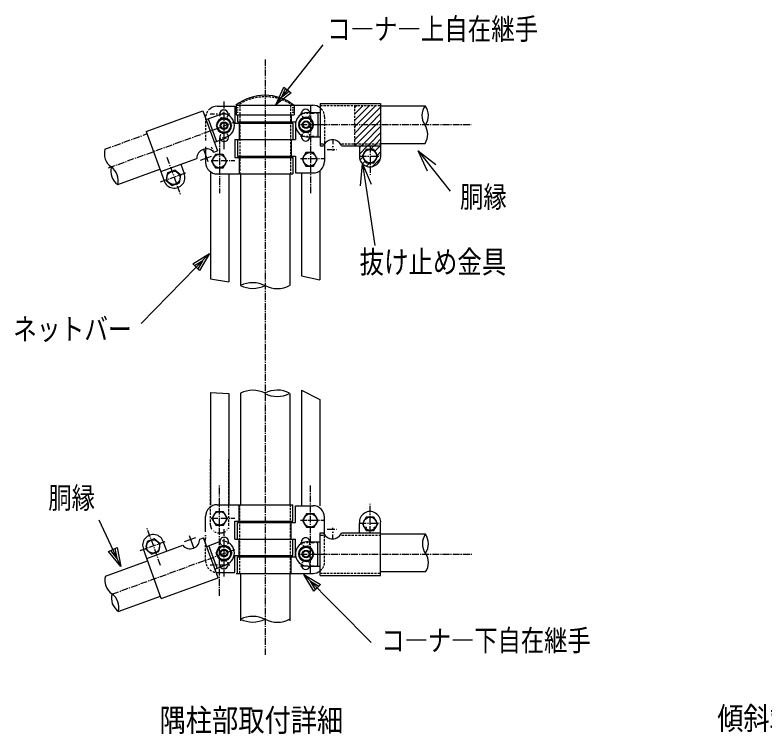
# Model space of a CAD drawing. Units: millimetres, scale not verified. Extents: x -4425 to 4425, y -3150 to 3150.
# Drawn here: x 983 to 2645, y -1357 to 236 of the extents above; entities that cross this region are included whole.
import ezdxf
from ezdxf.enums import TextEntityAlignment as Align

# ---------------------------------------------------------------- set-up
doc = ezdxf.new("R2010")
doc.units = ezdxf.units.MM
doc.header["$LTSCALE"] = 20
for name, pattern in [('USER1', [1.125, 0.75, -0.125, 0.125, -0.125]), ('USER2', [0.375, 0.25, -0.125]), ('USER3', [1.01, 0.5, -0.25, 0.01, -0.25]), ('USER4', [1.27, 0.5, -0.25, 0.01, -0.25, 0.01, -0.25]), ('USER5', [0.26, 0.01, -0.25])]:
    doc.linetypes.add(name, pattern=pattern)
for name, color, linetype, lineweight in [('0-2_2', 7, 'Continuous', 25), ('0-3_1', 7, 'Continuous', 25), ('0-4_0', 7, 'Continuous', 25)]:
    doc.layers.add(name, color=color, linetype=linetype, lineweight=lineweight)
doc.styles.add('ＭＳ ゴシック', font='')
doc.styles.get('ＭＳ ゴシック').set_extended_font_data('MS Gothic')

# ---------------------------------------------------------------- blocks, each defined once
blk = doc.blocks.new('C60')
at = {"layer": '0-3_1', "color": 4}
blk.add_line((115639.3, 39226), (114672.9, 41278.4), dxfattribs=at)
blk.add_lwpolyline([(115471.4, 40075.4), (115639.3, 39226), (115091.4, 39896.5)], close=True, dxfattribs=at)
blk.add_lwpolyline([(115376.4, 40030.7), (115460.3, 39605.9), (115186.4, 39941.2)], dxfattribs=at)
blk = doc.blocks.new('C61')
at = {"layer": '0-3_1', "color": 4}
blk.add_line((119560.5, 53094.6), (116540.5, 49993.9), dxfattribs=at)
blk.add_lwpolyline([(118824, 52639.4), (119560.5, 53094.6), (119124.9, 52346.4)], close=True, dxfattribs=at)
blk.add_lwpolyline([(118899.2, 52566.2), (119267.5, 52793.8), (119049.7, 52419.6)], dxfattribs=at)
blk = doc.blocks.new('C62')
at = {"layer": '0-3_1', "color": 4}
blk.add_line((123744.2, 38877.2), (126733.6, 35861.3), dxfattribs=at)
blk.add_lwpolyline([(124186.4, 38132.7), (123744.2, 38877.2), (124484.7, 38428.4)], close=True, dxfattribs=at)
blk.add_lwpolyline([(124260.9, 38206.7), (124039.8, 38578.9), (124410.1, 38354.5)], dxfattribs=at)
blk = doc.blocks.new('C63')
at = {"layer": '0-3_1', "color": 4}
blk.add_line((122499.1, 59687.7), (124602.2, 62344.9), dxfattribs=at)
blk.add_lwpolyline([(123185.1, 60216.1), (122499.1, 59687.7), (122855.8, 60476.7)], close=True, dxfattribs=at)
blk.add_lwpolyline([(123102.7, 60281.2), (122759.8, 60017.1), (122938.1, 60411.6)], dxfattribs=at)
blk = doc.blocks.new('C64')
at = {"layer": '0-3_1', "color": 4}
blk.add_line((128813.4, 57642.3), (130236.4, 55863.6), dxfattribs=at)
blk.add_lwpolyline([(129225.7, 56742.7), (128813.4, 57642.3), (129600.5, 57042.6)], dxfattribs=at)

msp = doc.modelspace()

# ---------------------------------------------------------------- linework, layer by layer
at = {"layer": '0-2_2'}
for points in [[(1463.03, -8.78), (1454.46, 6.07), (1437.32, 6.07), (1428.74, -8.78), (1437.32, -23.63), (1454.46, -23.63)], [(1645.17, -6.85), (1636.6, 7.99), (1619.46, 7.99), (1610.89, -6.85), (1619.46, -21.7), (1636.6, -21.7)], [(1463.03, -955.91), (1454.46, -970.76), (1437.32, -970.76), (1428.74, -955.91), (1437.32, -941.07), (1454.46, -941.07)], [(1645.17, -957.84), (1636.6, -972.69), (1619.46, -972.69), (1610.89, -957.84), (1619.46, -942.99), (1636.6, -942.99)]]:
    msp.add_lwpolyline(points, close=True, dxfattribs=at)
at = {"layer": '0-2_2', "color": 2}
for points in [[(1786.62, -76.53), (1778.04, -61.68), (1760.9, -61.68), (1752.33, -76.53), (1760.9, -91.37), (1778.04, -91.37)], [(1452.6, -87.4), (1444.03, -72.55), (1426.88, -72.55), (1418.31, -87.4), (1426.88, -102.24), (1444.03, -102.24)], [(1653.24, -83.45), (1644.66, -68.6), (1627.52, -68.6), (1618.95, -83.45), (1627.52, -98.29), (1644.66, -98.29)], [(1350.09, -118.57), (1336.95, -107.55), (1320.85, -113.42), (1317.87, -130.3), (1331, -141.32), (1347.11, -135.45)], [(1453.66, -879.03), (1445.09, -864.18), (1427.95, -864.18), (1419.38, -879.03), (1427.95, -893.87), (1445.09, -893.87)], [(1654.55, -883.56), (1645.98, -868.72), (1628.83, -868.72), (1620.26, -883.56), (1628.83, -898.41), (1645.98, -898.41)], [(1786.98, -890.99), (1778.41, -876.14), (1761.27, -876.14), (1752.69, -890.99), (1761.27, -905.83), (1778.41, -905.83)], [(1304.72, -935.31), (1291.59, -924.29), (1275.48, -930.15), (1272.51, -947.03), (1285.64, -958.05), (1301.75, -952.19)]]:
    msp.add_lwpolyline(points, close=True, dxfattribs=at)
at = {"layer": '0-2_2'}
for centre, radius in [((1445.89, -8.78), 14.85), ((1628.03, -6.85), 14.85), ((1628.03, -6.85), 6.86), ((1445.89, -8.78), 6.86), ((1445.89, -955.91), 14.85), ((1628.03, -957.84), 14.85), ((1445.89, -955.91), 6.86), ((1628.03, -957.84), 6.86)]:
    msp.add_circle(centre, radius, dxfattribs=at)
at = {"layer": '0-2_2', "color": 4}
for centre in [(1628.03, -6.85), (1445.89, -8.78), (1445.89, -955.91), (1628.03, -957.84)]:
    msp.add_circle(centre, 8.57, dxfattribs=at)
at = {"layer": '0-2_2', "color": 2}
for centre in [(1769.47, -76.53), (1435.46, -87.4), (1636.09, -83.45), (1333.98, -124.43), (1436.52, -879.03), (1637.4, -883.56), (1769.84, -890.99), (1288.62, -941.17)]:
    msp.add_circle(centre, 14.85, dxfattribs=at)
at = {"layer": '0-3_1', "color": 2, "linetype": 'USER1'}
for p, q in [((1537.2, 137.97), (1537.2, -1181.39)), ((1445.77, 44.36), (1445.77, -62.78)), ((1637.82, 36.25), (1637.82, -158.73)), ((1190.19, -102.51), (1466.09, -2.09)), ((1615.43, -6.58), (1993.91, -6.58)), ((1436.39, -35.51), (1436.39, -158.73)), ((1769.61, -53.71), (1769.61, -118.05)), ((1319.43, -78.91), (1349.16, -160.61)), ((1615.34, -81.61), (1668.89, -81.61)), ((1746.88, -76.53), (1794.03, -76.53)), ((1417.23, -85.87), (1469.7, -85.87)), ((1305.6, -133.48), (1361.57, -113.11)), ((1436.39, -1050.78), (1436.39, -805.96)), ((1637.82, -1000.94), (1637.82, -805.96)), ((1769.61, -910.94), (1769.61, -846.6)), ((1417.23, -878.83), (1469.7, -878.83)), ((1615.34, -883.08), (1668.89, -883.08)), ((1746.22, -889.51), (1793.18, -889.51)), ((1305.61, -983.24), (1275.88, -901.54)), ((1445.77, -902.85), (1445.77, -1009.99)), ((1259.95, -950.32), (1315.92, -929.95)), ((1198.47, -1046.72), (1470.02, -947.88)), ((1615.43, -958.11), (1996, -958.11))]:
    msp.add_line(p, q, dxfattribs=at)
at = {"layer": '0-3_1'}
for p, q in [((1431.13, 34.13), (1469.7, 34.13)), ((1469.7, 34.13), (1469.7, -3.37)), ((1472.7, 36.28), (1643.27, 36.28)), ((1472.7, 36.28), (1472.7, 14.85)), ((1601.7, 36.28), (1601.7, 14.85)), ((1659.25, 40.53), (1659.25, -53.75)), ((1659.25, 40.53), (1793.18, 40.53)), ((1793.18, 40.53), (1793.18, -75.18)), ((1793.18, 35.21), (1891.97, 35.21)), ((1273.62, -21.98), (1399.47, 23.83)), ((1399.47, 23.83), (1431.72, -64.77)), ((1406.44, 4.7), (1445.53, 18.93)), ((1632.47, 20.18), (1659.25, 20.18)), ((1654.32, 20.18), (1654.32, -33.4)), ((1411.07, 6.39), (1429.39, -43.95)), ((1472.7, 14.85), (1601.7, 14.85)), ((1476.04, 14.82), (1476.04, -0.18)), ((1595.06, 14.85), (1595.06, -0.15)), ((1469.7, -3.37), (1598.27, -3.37)), ((1476.13, -0.15), (1604.7, -0.15)), ((1479.34, -3.37), (1479.34, -39.8)), ((1482.77, -0.15), (1482.77, -3.37)), ((1591.63, -0.15), (1591.63, -3.37)), ((1598.27, -3.37), (1598.27, -39.79)), ((1604.7, -0.15), (1604.7, -39.79)), ((1273.55, -22.04), (1313.12, -130.77)), ((1424.76, -45.64), (1451.75, -35.82)), ((1469.7, -39.8), (1604.7, -39.79)), ((1469.7, -39.8), (1598.27, -39.8)), ((1469.7, -39.8), (1469.7, -79.44)), ((1476.13, -39.8), (1476.13, -76.22)), ((1595.06, -39.79), (1595.06, -76.22)), ((1632.47, -33.4), (1659.25, -33.4)), ((1668.89, -49.26), (1668.89, -88.04)), ((1793.18, -48.37), (1891.58, -48.37)), ((1400.77, -61.17), (1410.52, -87.96)), ((1405.32, -55.9), (1405.32, -90.18)), ((1423.33, -67.82), (1431.72, -64.77)), ((1659.25, -53.75), (1666.49, -53.75)), ((1706.42, -53.75), (1793.18, -53.75)), ((1746.04, -53.75), (1746.04, -75.18)), ((1305.87, -110.58), (1385.56, -81.57)), ((1393.7, -85.45), (1418.7, -76.35)), ((1469.7, -79.44), (1598.27, -79.44)), ((1476.13, -76.22), (1604.7, -76.22)), ((1479.34, -79.44), (1479.34, -115.87)), ((1482.77, -76.22), (1482.77, -79.44)), ((1591.63, -76.22), (1591.63, -79.44)), ((1598.27, -79.44), (1598.27, -115.87)), ((1604.7, -76.22), (1604.7, -113.72)), ((1350.17, -94.45), (1357.5, -114.59)), ((1210.62, -139.55), (1303.95, -105.57)), ((1416.25, -111.22), (1416.25, -348.44)), ((1431.13, -115.87), (1598.27, -115.87)), ((1456.96, -115.87), (1456.96, -355.01)), ((1482.77, -115.87), (1482.77, -363.3)), ((1591.63, -115.87), (1591.63, -363.01)), ((1604.7, -113.72), (1643.27, -113.72)), ((1617.47, -113.72), (1617.47, -341.48)), ((1658.18, -108.93), (1658.18, -350.21)), ((1416.25, -348.44), (1456.96, -355.01)), ((1617.47, -341.48), (1658.18, -350.21)), ((1617.47, -595.08), (1617.47, -850.97)), ((1617.47, -595.08), (1658.18, -615.44)), ((1416.25, -599.76), (1416.25, -848.83)), ((1416.25, -599.76), (1456.96, -602.47)), ((1456.96, -602.47), (1456.96, -848.83)), ((1482.77, -601.39), (1482.77, -848.83)), ((1591.63, -602.49), (1591.63, -848.83)), ((1658.18, -615.44), (1658.18, -850.97)), ((1431.13, -848.83), (1598.27, -848.83)), ((1479.34, -885.26), (1479.34, -848.83)), ((1598.27, -885.26), (1598.27, -848.83)), ((1604.7, -850.97), (1643.27, -850.97)), ((1604.7, -888.47), (1604.7, -850.97)), ((1405.32, -908.8), (1405.32, -874.51)), ((1668.89, -915.43), (1668.89, -876.65)), ((1469.7, -924.9), (1469.7, -885.26)), ((1469.7, -885.26), (1598.27, -885.26)), ((1476.13, -924.9), (1476.13, -888.47)), ((1476.13, -888.47), (1604.7, -888.47)), ((1482.77, -885.26), (1482.77, -888.47)), ((1591.63, -885.26), (1591.63, -888.47)), ((1595.06, -924.9), (1595.06, -888.47)), ((1746.04, -910.94), (1746.04, -889.51)), ((1793.18, -1005.23), (1793.18, -889.51)), ((1433.39, -910.94), (1439.82, -910.94)), ((1659.25, -1005.23), (1659.25, -910.94)), ((1659.25, -910.94), (1666.49, -910.94)), ((1706.42, -910.94), (1793.18, -910.94)), ((1392.34, -924.94), (1400.72, -921.89)), ((1432.97, -1010.49), (1400.72, -921.89)), ((1469.7, -924.9), (1598.27, -924.9)), ((1469.7, -924.9), (1604.7, -924.9)), ((1479.34, -961.33), (1479.34, -924.9)), ((1598.27, -961.33), (1598.27, -924.9)), ((1604.7, -964.54), (1604.7, -924.9)), ((1892.43, -914.19), (1793.15, -914.19)), ((1274.87, -967.69), (1354.56, -938.69)), ((1319.17, -951.57), (1311.84, -931.43)), ((1407.69, -941.02), (1434.67, -931.19)), ((1430.64, -989.67), (1412.32, -939.33)), ((1632.47, -931.3), (1659.25, -931.3)), ((1654.32, -984.87), (1654.32, -931.3)), ((1307.02, -1056.29), (1267.45, -947.56)), ((1469.7, -998.83), (1469.7, -961.33)), ((1469.7, -961.33), (1598.27, -961.33)), ((1482.77, -961.33), (1482.77, -964.54)), ((1591.63, -961.33), (1591.63, -964.54)), ((1183.32, -1006.72), (1276.62, -972.76)), ((1476.04, -979.51), (1476.04, -964.51)), ((1476.13, -964.54), (1604.7, -964.54)), ((1476.13, -1000.97), (1476.13, -979.54)), ((1595.06, -1000.97), (1595.06, -964.54)), ((1426.01, -991.36), (1451.18, -982.2)), ((1632.47, -984.87), (1659.25, -984.87)), ((1307.12, -1056.29), (1432.97, -1010.49)), ((1431.13, -998.83), (1469.7, -998.83)), ((1472.7, -1000.97), (1643.27, -1000.97)), ((1482.77, -1000.97), (1482.77, -1105.97)), ((1591.63, -1000.97), (1591.63, -1105.97)), ((1659.25, -1005.23), (1793.18, -1005.23)), ((1892.47, -997.76), (1793.15, -997.76)), ((1211.87, -1085.27), (1305.2, -1051.3))]:
    msp.add_line(p, q, dxfattribs=at)
at = {"layer": '0-3_1', "color": 4, "linetype": 'USER5'}
for p, q in [((1476.13, 36.28), (1476.13, 14.85)), ((1598.27, 36.28), (1598.27, 14.85)), ((1405.32, -922.12), (1405.32, -908.8))]:
    msp.add_line(p, q, dxfattribs=at)
at = {"layer": '0-3_1', "color": 4, "linetype": 'USER2'}
for p, q in [((1481.06, 36.28), (1481.06, -5.51)), ((1593.34, 36.28), (1593.34, -5.51)), ((1659.25, 35.6), (1793.18, 35.6)), ((1735.18, 35.6), (1735.18, -53.75)), ((1405.32, 8.39), (1405.32, -42.57)), ((1668.89, 10.53), (1668.89, -49.26)), ((1481.06, -7.65), (1481.06, -71.94)), ((1593.34, -7.65), (1593.34, -71.94)), ((1706.42, -48.83), (1793.18, -48.83)), ((1417.83, -55.68), (1422.38, -68.2)), ((1481.06, -74.08), (1481.06, -115.87)), ((1593.34, -74.08), (1593.34, -115.87)), ((1416.25, -893.8), (1416.25, -747.46)), ((1456.96, -893.8), (1456.96, -748.04)), ((1481.06, -890.61), (1481.06, -848.83)), ((1593.34, -890.61), (1593.34, -848.83)), ((1481.06, -957.04), (1481.06, -892.76)), ((1593.34, -957.04), (1593.34, -892.76)), ((1405.32, -973.08), (1405.32, -922.12)), ((1668.89, -975.23), (1668.89, -915.43)), ((1706.42, -915.87), (1793.18, -915.87)), ((1481.06, -1000.97), (1481.06, -959.18)), ((1593.34, -1000.97), (1593.34, -959.18)), ((1659.25, -1000.3), (1793.18, -1000.3))]:
    msp.add_line(p, q, dxfattribs=at)
at = {"layer": '0-3_1', "color": 4, "linetype": 'USER3'}
for p, q in [((1415.18, 16.96), (1458.97, 16.96)), ((1615.34, 19.1), (1654.32, 19.1)), ((1615.34, -32.32), (1654.32, -32.32)), ((1659.25, -48.83), (1666.49, -48.83)), ((1687.11, -40.12), (1687.11, -64.47)), ((1674.95, -61.54), (1696.38, -61.54)), ((1674.95, -903.15), (1696.38, -903.15)), ((1687.11, -924.57), (1687.11, -900.23)), ((1659.25, -915.87), (1666.49, -915.87)), ((1615.34, -932.37), (1654.32, -932.37)), ((1615.34, -983.8), (1654.32, -983.8))]:
    msp.add_line(p, q, dxfattribs=at)
at = {"layer": '0-3_1', "linetype": 'USER1'}
msp.add_line((1182.07, -61), (1275.37, -27.04), dxfattribs=at)
at = {"layer": '0-3_1', "color": 4}
msp.add_line((1752.88, -93.25), (1780.47, -274.38), dxfattribs=at)
at = {"layer": '0-3_1', "color": 2}
for p, q in [((1358.3, -930.49), (1383.3, -921.39)), ((1379.32, -944.54), (1369.57, -917.75))]:
    msp.add_line(p, q, dxfattribs=at)
at = {"layer": '0-3_1', "color": 2, "linetype": 'USER3'}
msp.add_line((1415.18, -981.65), (1458.97, -981.65), dxfattribs=at)
at = {"layer": '0-3_1', "color": 4}
msp.add_lwpolyline([(1748.24, -142.51), (1752.88, -93.25), (1771.97, -138.89)], dxfattribs=at)
at = {"layer": '0-3_1'}
for centre, radius, start, end in [((1536.99, -46.2), 104.59, 51.82182, 128.01347), ((1431.04, 8.39), 25.71, 90.00029, 127.81393), ((1643.18, 10.53), 25.71, 51.3178, 90.00014), ((1921.47, 13.57), 36.84, 144.02304, 214.36556), ((1862.17, 13.57), 36.84, 325.63415, 35.97696), ((1445.9, 16.5), 9.64, 2.71939, 177.28215), ((1442.13, -8.81), 26.79, 70.08633, 90.35266), ((1631.27, -6.88), 26.79, 87.4372, 272.5628), ((1627.19, 17.78), 9.64, 7.87286, 172.12701), ((1445.89, -8.78), 16.61, 123.3755, 176.62463), ((1445.89, -8.78), 16.61, 63.37547, 116.62454), ((1442.22, -8.78), 26.79, 269.64734, 70.08634), ((1445.89, -8.78), 16.61, 3.37538, 56.6245), ((1628.03, -6.85), 16.61, 123.3755, 176.62463), ((1628.03, -6.85), 16.61, 63.37547, 116.62454), ((1628.03, -6.85), 16.61, 3.37538, 56.6245), ((1445.89, -8.78), 16.61, 183.37537, 236.62476), ((1445.89, -8.78), 16.61, 303.37524, 356.62451), ((1628.03, -6.85), 16.61, 183.37537, 236.62476), ((1628.03, -6.85), 16.61, 303.37524, 356.62451), ((1859.8, -28.09), 37.7, 327.4638, 33.60266), ((1445.89, -8.78), 16.61, 243.37546, 296.62454), ((1627.19, -33.27), 9.64, 174.39186, 5.60812), ((1628.03, -6.85), 16.61, 243.37546, 296.62454), ((1446.46, -34.34), 9.64, 187.1346, 352.86703), ((1686.45, -61.54), 21.43, 21.31086, 158.68915), ((1217.69, -70.38), 36.84, 165.25534, 234.36761), ((1406.99, -81.68), 21.43, 40.28647, 179.71504), ((1431.04, -90.18), 25.71, 180, 270), ((1643.18, -88.04), 25.71, 270, 0), ((1230.35, -110.26), 35.14, 163.75481, 236.24262), ((1174, -130.61), 37.7, 345.95721, 53.60388), ((1335.81, -123.8), 23.57, 197.00066, 23.0018), ((1509.86, -306.5), 62.93, 244.01971, 295.9826), ((1509.54, -418.46), 61.54, 63.27, 115.83704), ((1564.37, -312.2), 57.66, 241.91357, 298.0845), ((1509.86, -658.2), 62.93, 64.0173, 115.98019), ((1564.47, -655.26), 60.39, 63.44981, 117.25411), ((1564.47, -548.55), 60.39, 242.7458, 296.55011), ((1431.04, -874.51), 25.71, 90, 180), ((1643.18, -876.65), 25.71, 0, 90), ((1769.7, -887.45), 23.57, 354.96887, 185.03107), ((1761.74, -881.25), 2.14, 90, 180), ((1777.81, -881.25), 2.14, 0, 90), ((1761.74, -897.32), 2.14, 180, 270), ((1777.81, -897.32), 2.14, 270, 0), ((1686.45, -903.15), 21.43, 201.31079, 338.68909), ((1289.31, -938.32), 23.57, 17.00085, 203.00014), ((1370.91, -924.83), 21.43, 220.28522, 359.71512), ((1446.46, -930.35), 9.64, 7.13244, 172.86487), ((1442.22, -955.91), 26.79, 289.91351, 90.35251), ((1627.19, -931.43), 9.64, 354.39206, 185.60834), ((1922.45, -935.18), 36.84, 145.2556, 214.36623), ((1862.17, -935.18), 36.84, 325.63354, 34.74417), ((1445.89, -955.91), 16.61, 123.37524, 176.62463), ((1445.89, -955.91), 16.61, 63.37527, 116.62436), ((1445.89, -955.91), 16.61, 3.37536, 56.62463), ((1631.27, -957.81), 26.79, 87.43715, 272.56274), ((1628.03, -957.84), 16.61, 123.37524, 176.62463), ((1628.03, -957.84), 16.61, 63.37527, 116.62436), ((1628.03, -957.84), 16.61, 3.37536, 56.62463), ((1445.89, -955.91), 16.61, 183.37537, 236.62451), ((1445.89, -955.91), 16.61, 303.37524, 356.62436), ((1628.03, -957.84), 16.61, 183.37537, 236.62451), ((1628.03, -957.84), 16.61, 303.37524, 356.62436), ((1863.92, -976.99), 35.14, 323.75809, 36.24469), ((1445.89, -955.91), 16.61, 243.37563, 296.62469), ((1628.03, -957.84), 16.61, 243.37563, 296.62469), ((1445.9, -981.2), 9.64, 182.71822, 357.28098), ((1442.13, -955.88), 26.79, 269.64725, 289.91357), ((1627.19, -982.48), 9.64, 187.87315, 352.12732), ((1643.18, -975.23), 25.71, 269.99976, 308.6821), ((1218.95, -1016.1), 36.84, 165.25581, 234.36693), ((1231.6, -1055.98), 35.14, 163.75499, 236.2424), ((1175.25, -1076.33), 37.7, 345.95752, 53.60352), ((1509.54, -1157.75), 61.54, 63.27, 115.83704), ((1509.86, -1045.78), 62.93, 244.01971, 295.9826), ((1564.37, -1051.48), 57.66, 241.91357, 298.0845)]:
    msp.add_arc(centre, radius, start, end, dxfattribs=at)
at = {"layer": '0-3_1', "color": 4, "linetype": 'USER2'}
for centre, radius, start, end in [((1537.26, -51.38), 106.48, 54.91736, 125.34429), ((1431.04, 8.39), 25.71, 127.81393, 180), ((1445.9, 16.5), 9.64, 177.28215, 2.71939), ((1627.19, 17.78), 9.64, 172.12701, 7.87286), ((1643.18, 10.53), 25.71, 0, 51.3178), ((1627.19, -33.27), 9.64, 5.60812, 174.39186), ((1627.19, -931.43), 9.64, 185.60794, 354.39166), ((1431.04, -973.08), 25.71, 180, 269.9997), ((1627.19, -982.48), 9.64, 352.12686, 187.87268), ((1643.18, -975.23), 25.71, 308.68219, 0)]:
    msp.add_arc(centre, radius, start, end, dxfattribs=at)
at = {"layer": '0-3_1', "color": 4, "linetype": 'USER4'}
for centre, radius, start, end in [((1446.46, -34.34), 9.64, 352.86703, 187.13458), ((1433.39, -893.8), 17.14, 180, 270), ((1439.82, -893.8), 17.14, 270, 0), ((1446.46, -930.35), 9.64, 172.86487, 7.13242)]:
    msp.add_arc(centre, radius, start, end, dxfattribs=at)
at = {"layer": '0-3_1', "color": 4, "linetype": 'USER5'}
msp.add_arc((1445.9, -981.2), 9.64, 357.28043, 182.71765, dxfattribs=at)
at = {"layer": '0-4_0'}
for p, q in [((1735.18, 30.47), (1740.31, 35.6)), ((1735.18, 16.33), (1754.45, 35.6)), ((1735.18, 2.19), (1768.59, 35.6)), ((1754.69, -6.58), (1793.18, 31.9)), ((1768.84, -6.58), (1793.18, 17.76)), ((1735.18, -26.1), (1754.69, -6.58)), ((1735.18, -40.24), (1768.84, -6.58)), ((1754.88, -48.83), (1793.18, -10.52)), ((1769.02, -48.83), (1793.18, -24.66)), ((1749.95, -53.75), (1754.88, -48.83)), ((1764.09, -53.75), (1769.02, -48.83)), ((1746.04, -57.67), (1749.95, -53.75)), ((1746.04, -71.81), (1764.09, -53.75)), ((1747.45, -84.54), (1753.48, -78.51)), ((1774.91, -99.5), (1792.58, -81.83)), ((1785.56, -74.71), (1793.18, -67.09)), ((1752.94, -93.19), (1758.65, -87.48)), ((1761.55, -98.72), (1768.9, -91.37))]:
    msp.add_line(p, q, dxfattribs=at)
for points in [[(1735.18, -11.95), (1740.55, -6.58), (1782.74, 35.6)], [(1735.81, -53.75), (1740.73, -48.83), (1782.98, -6.58), (1793.18, 3.62)], [(1770.31, -61.68), (1778.23, -53.75), (1783.16, -48.83), (1793.18, -38.81)], [(1780.39, -65.74), (1792.37, -53.75), (1793.18, -52.95)]]:
    msp.add_lwpolyline(points, dxfattribs=at)
msp.add_arc((1769.61, -76.53), 23.65, 175.28269, 4.71731, dxfattribs=at)

# ---------------------------------------------------------------- block references
at = {"layer": '0-4_0', "xscale": 0.05, "yscale": 0.05}
for name in ['C63', 'C64', 'C61', 'C60', 'C62']:
    msp.add_blockref(name, (-4564.41, -2947.11), dxfattribs=at)

# ---------------------------------------------------------------- texts
at = {"layer": '0-3_1', "color": 4, "style": 'ＭＳ ゴシック'}
for s, height, width, p in [('コ―ナ―上自在継手', 47.65, 0.8, (1674.54, 167.26)), ('胴縁', 47.36, 0.8, (1969.11, -204.45)), ('抜け止め金具', 49.67, 0.8, (1746.36, -350.66)), ('ネットバー', 48.17, 0.8, (978.75, -498.09)), ('胴縁', 47.36, 0.8, (1056.67, -871.46)), ('コ―ナ―下自在継手', 47.24, 0.8, (1794.82, -1187.15)), ('隅柱部取付詳細', 50.15, 0.85, (1303.23, -1366.18)), ('傾斜端部取付詳細', 49.84, 0.85, (2539.28, -1361.95))]:
    msp.add_text(s, height=height, dxfattribs=dict(at, width=width)).set_placement(p, align=Align.BOTTOM_LEFT)

doc.saveas('drawing.dxf')
